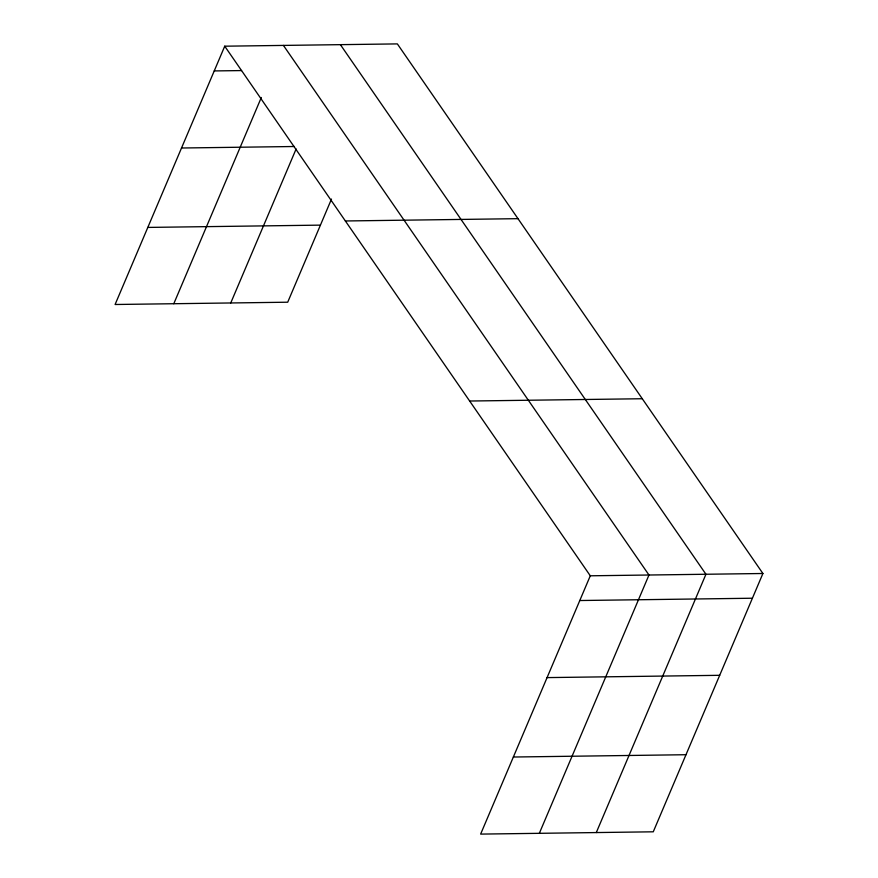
<?xml version="1.0" encoding="UTF-8"?>
<svg xmlns="http://www.w3.org/2000/svg" width="878" height="878" viewBox="0 0 878 878"><rect width="100%" height="100%" fill="white"/><g stroke="black" fill="none" stroke-linecap="round" stroke-linejoin="round"><path stroke-width="1.32" d="M224.735 46.194L590.29 575.792L480.639 834.1L653.265 831.806L762.905 573.499L397.361 43.9L224.735 46.194L115.095 304.501L287.71 302.208L331.489 199.065M173.789 303.722L261.315 97.502M230.749 302.965L296.127 148.953M539.333 833.321L648.974 575.013L283.429 45.415M596.294 832.563L705.945 574.256L340.39 44.657M214.243 70.931L241.538 70.569M181.516 148.009L294.459 146.505M345.372 220.971L517.987 218.666M147.811 227.424L320.426 225.13M469.653 401.026L642.279 398.733M590.29 575.792L762.905 573.499M579.787 600.53L752.413 598.225M547.071 677.607L719.686 675.314M513.356 757.023L685.981 754.718"/></g></svg>
